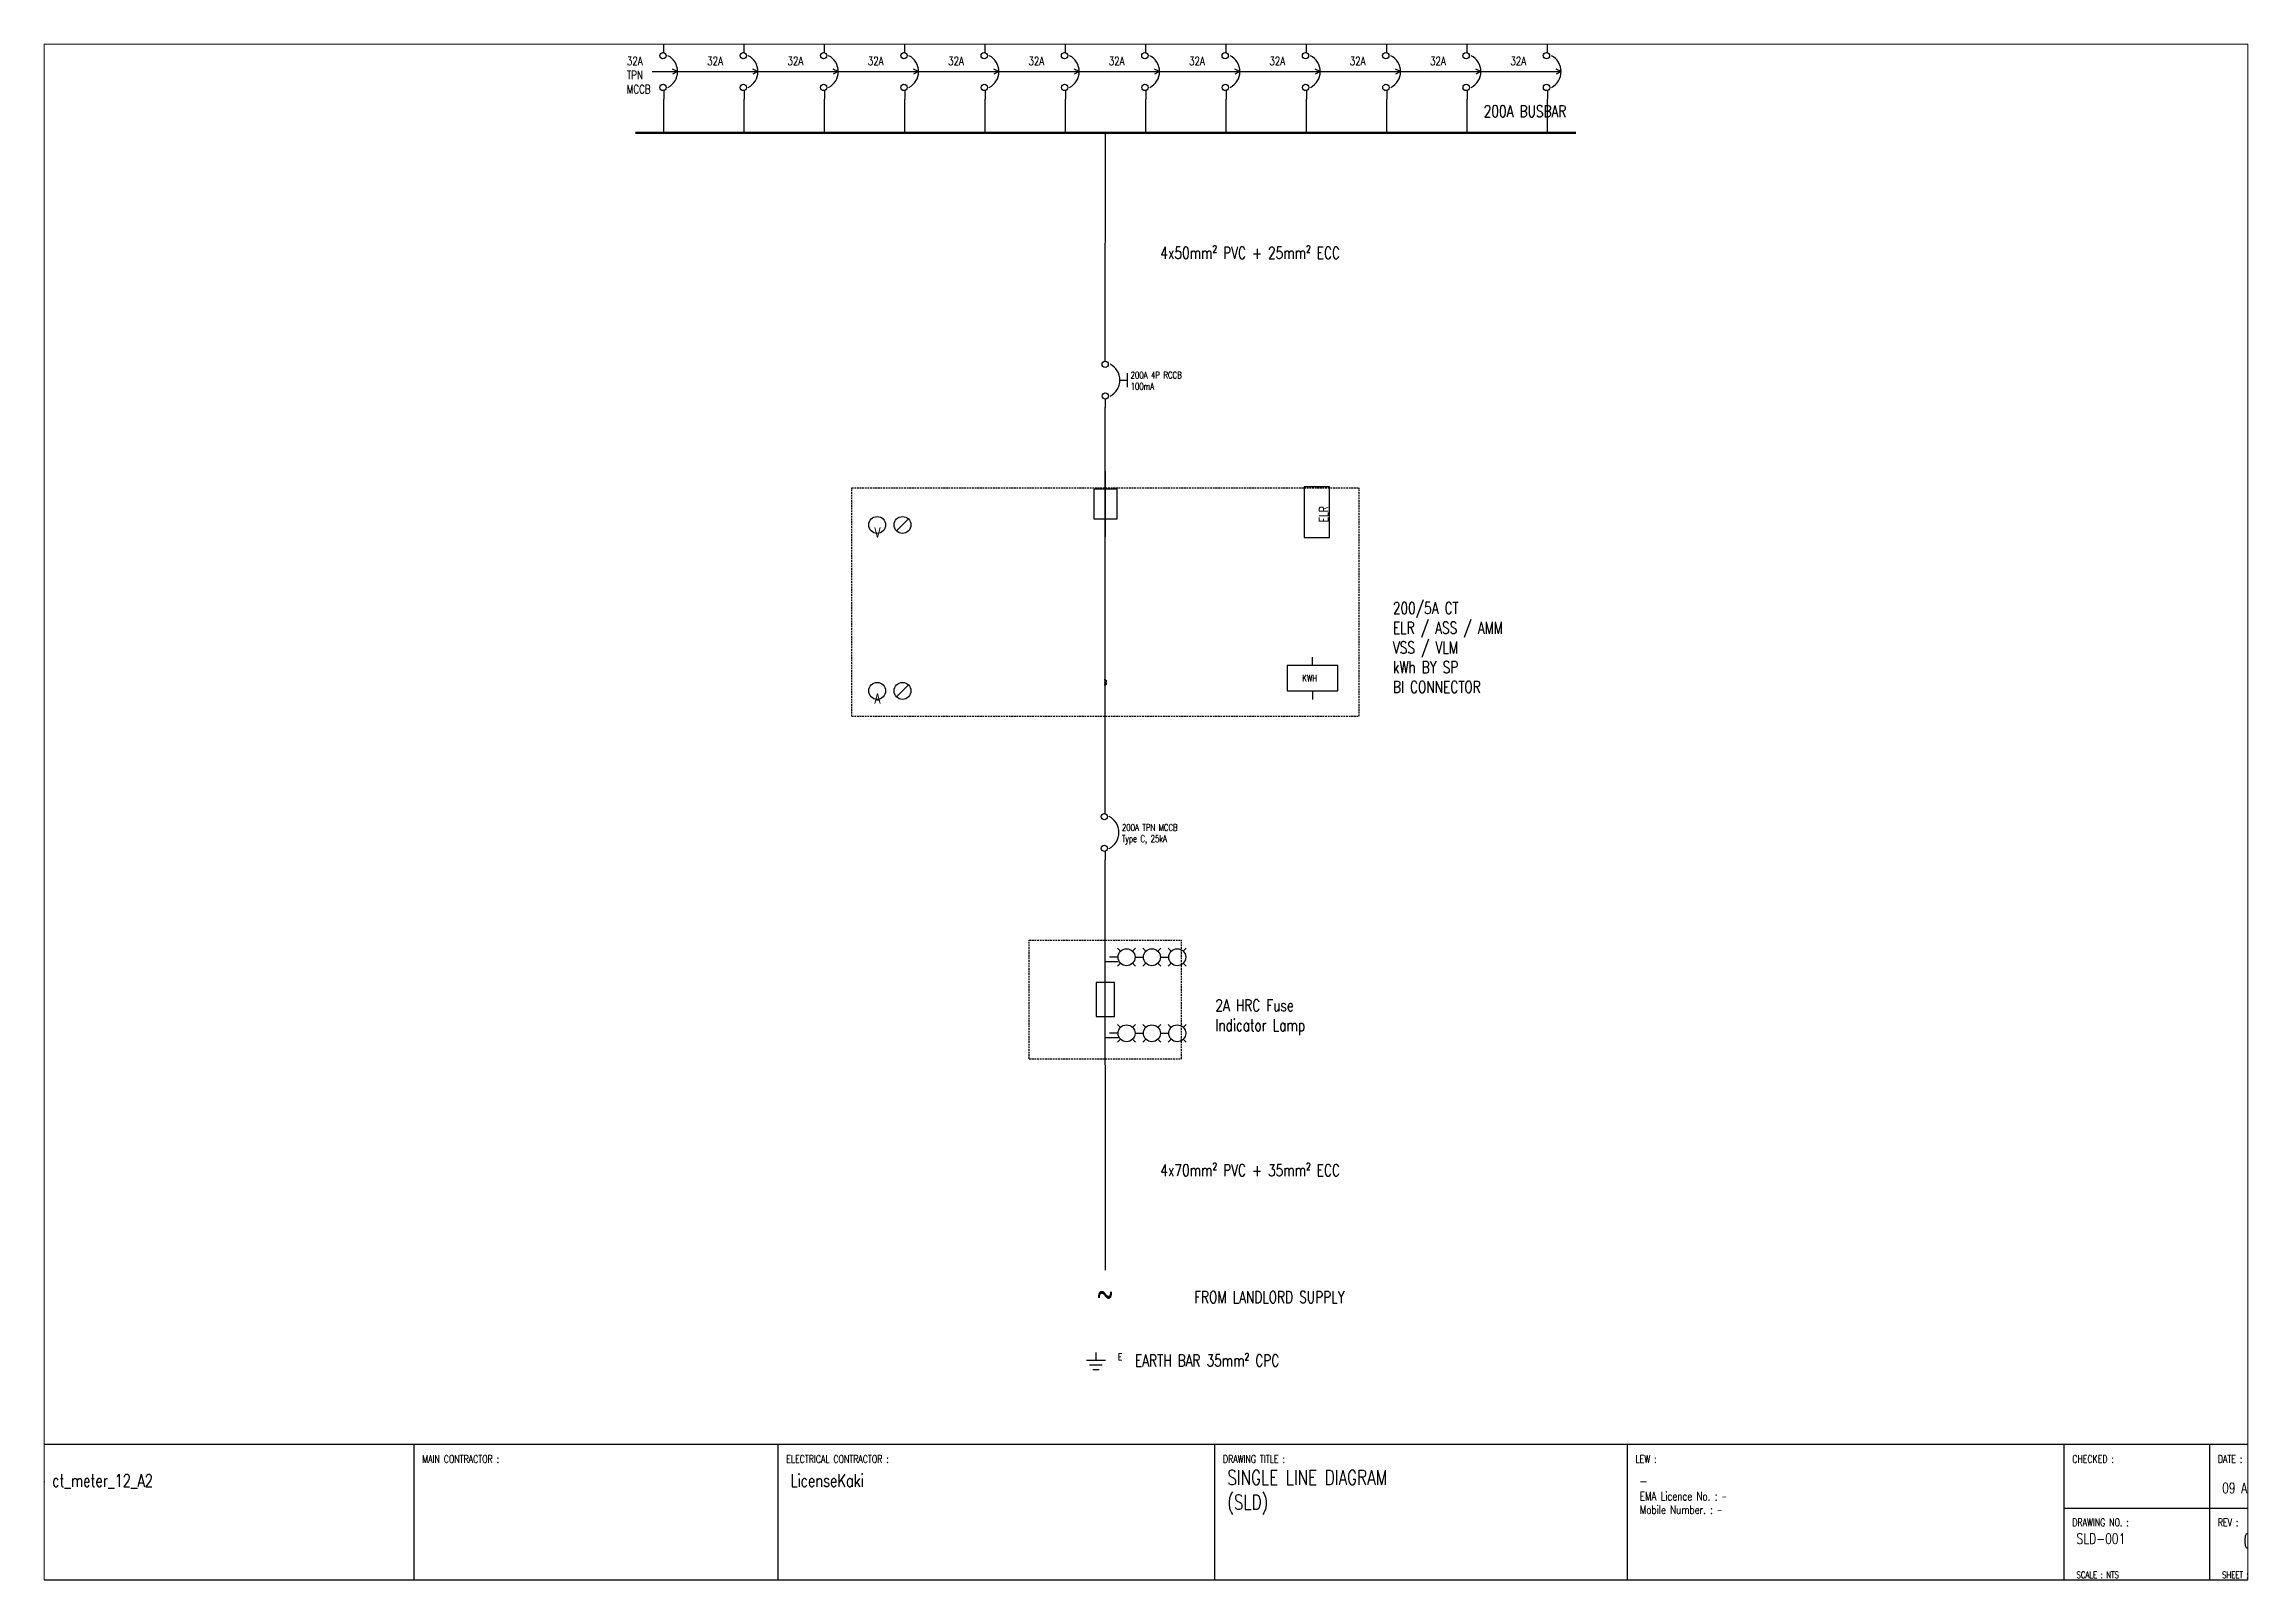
# Paper-space layout 'Layout1' of a CAD drawing. Header units: millimetres. Extents: x 10 to 584, y 10 to 410.
# The model-space entities are those that its viewports show. They can reach past a viewport. Long polylines and large blocks are cut down to what shows.
import ezdxf

# ---------------------------------------------------------------- set-up
doc = ezdxf.new("R2010")
doc.units = ezdxf.units.MM
doc.linetypes.add('DASHED', pattern=[0.75, 0.5, -0.25])
for name, color, linetype, lineweight in [('E-SLD-FRAME', 8, 'Continuous', 25), ('SLD', 2, 'Continuous', 25), ('SLD-LINE', 7, 'Continuous', 25), ('SLD-TXT', 7, 'Continuous', 25), ('TXT', 7, 'Continuous', 25)]:
    doc.layers.add(name, color=color, linetype=linetype, lineweight=lineweight)
doc.styles.add('SLD-TXT', font='romans.shx', dxfattribs={"width": 0.75})

msp = doc.modelspace()

# ---------------------------------------------------------------- linework, layer by layer
at = {"layer": 'E-SLD-FRAME'}
msp.add_lwpolyline([(10, 10), (584, 10), (584, 410), (10, 410)], close=True, dxfattribs=at)
at = {"layer": 'SLD'}
for p, q in [((181.21, 366.8), (187.21, 366.8)), ((187.21, 366.8), (186.01, 367.4)), ((187.21, 366.8), (186.01, 366.2)), ((187.21, 366.8), (206.21, 366.8)), ((206.21, 366.8), (205.01, 367.4)), ((206.21, 366.8), (205.01, 366.2)), ((206.21, 366.8), (225.21, 366.8)), ((225.21, 366.8), (224.01, 367.4)), ((225.21, 366.8), (224.01, 366.2)), ((225.21, 366.8), (244.21, 366.8)), ((244.21, 366.8), (243.01, 367.4)), ((244.21, 366.8), (243.01, 366.2)), ((244.21, 366.8), (263.21, 366.8)), ((263.21, 366.8), (262.01, 367.4)), ((263.21, 366.8), (262.01, 366.2)), ((263.21, 366.8), (282.21, 366.8)), ((282.21, 366.8), (281.01, 367.4)), ((282.21, 366.8), (281.01, 366.2)), ((282.21, 366.8), (301.21, 366.8)), ((301.21, 366.8), (300.01, 367.4)), ((301.21, 366.8), (300.01, 366.2)), ((301.21, 366.8), (320.21, 366.8)), ((320.21, 366.8), (319.01, 367.4)), ((320.21, 366.8), (319.01, 366.2)), ((320.21, 366.8), (339.21, 366.8)), ((339.21, 366.8), (338.01, 367.4)), ((339.21, 366.8), (338.01, 366.2)), ((339.21, 366.8), (358.21, 366.8)), ((358.21, 366.8), (357.01, 367.4)), ((358.21, 366.8), (357.01, 366.2)), ((358.21, 366.8), (377.21, 366.8)), ((377.21, 366.8), (376.01, 367.4)), ((377.21, 366.8), (376.01, 366.2)), ((377.21, 366.8), (396.21, 366.8)), ((396.21, 366.8), (395.01, 367.4)), ((396.21, 366.8), (395.01, 366.2)), ((291.82, 293.8), (293.63, 293.8)), ((293.63, 292.16), (293.63, 295.44)), ((288.4, 256.8), (288.4, 272.2)), ((241.81, 260.96), (238.99, 258.14)), ((241.81, 221.71), (238.99, 218.89)), ((291.99, 158.71), (291.28, 159.42)), ((294.81, 158.71), (295.52, 159.42)), ((297.99, 158.71), (297.28, 159.42)), ((300.81, 158.71), (301.52, 159.42)), ((303.99, 158.71), (303.28, 159.42)), ((306.81, 158.71), (307.52, 159.42)), ((291.99, 155.89), (291.28, 155.18)), ((294.81, 155.89), (295.52, 155.18)), ((297.99, 155.89), (297.28, 155.18)), ((300.81, 155.89), (301.52, 155.18)), ((303.99, 155.89), (303.28, 155.18)), ((306.81, 155.89), (307.52, 155.18)), ((291.99, 140.71), (291.28, 141.42)), ((294.81, 140.71), (295.52, 141.42)), ((297.99, 140.71), (297.28, 141.42)), ((300.81, 140.71), (301.52, 141.42)), ((303.99, 140.71), (303.28, 141.42)), ((306.81, 140.71), (307.52, 141.42)), ((291.99, 137.89), (291.28, 137.18)), ((294.81, 137.89), (295.52, 137.18)), ((297.99, 137.89), (297.28, 137.18)), ((300.81, 137.89), (301.52, 137.18)), ((303.99, 137.89), (303.28, 137.18)), ((306.81, 137.89), (307.52, 137.18)), ((286.15, 63.8), (286.15, 62)), ((283.9, 62), (288.4, 62)), ((284.65, 60.88), (287.65, 60.88)), ((285.4, 59.75), (286.9, 59.75))]:
    msp.add_line(p, q, dxfattribs=at)
for points in [[(291.15, 261), (291.15, 268), (285.65, 268), (285.65, 261)], [(341.4, 256.55), (341.4, 268.55), (335.4, 268.55), (335.4, 256.55)], [(331.4, 220.3), (343.4, 220.3), (343.4, 226.3), (331.4, 226.3)], [(286.25, 143.3), (290.55, 143.3), (290.55, 151.3), (286.25, 151.3)]]:
    msp.add_lwpolyline(points, close=True, dxfattribs=at)
for points in [[(288.1, 222.3), (288.22, 222.31), (288.33, 222.32), (288.43, 222.35), (288.52, 222.39), (288.6, 222.43), (288.65, 222.49), (288.69, 222.54), (288.7, 222.6), (288.69, 222.66), (288.65, 222.71), (288.6, 222.77), (288.52, 222.81), (288.43, 222.85), (288.33, 222.88), (288.22, 222.89), (288.1, 222.9)], [(288.1, 221.7), (288.22, 221.71), (288.33, 221.72), (288.43, 221.75), (288.52, 221.79), (288.6, 221.83), (288.65, 221.89), (288.69, 221.94), (288.7, 222), (288.69, 222.06), (288.65, 222.11), (288.6, 222.17), (288.52, 222.21), (288.43, 222.25), (288.33, 222.28), (288.22, 222.29), (288.1, 222.3)]]:
    msp.add_lwpolyline(points, dxfattribs=at)
for centre, radius in [((183.73, 370.56), 0.745), ((202.73, 370.56), 0.745), ((221.73, 370.56), 0.745), ((240.73, 370.56), 0.745), ((259.73, 370.56), 0.745), ((278.73, 370.56), 0.745), ((297.73, 370.56), 0.745), ((316.73, 370.56), 0.745), ((335.73, 370.56), 0.745), ((354.73, 370.56), 0.745), ((373.73, 370.56), 0.745), ((392.73, 370.56), 0.745), ((183.75, 363.04), 0.745), ((202.75, 363.04), 0.745), ((221.75, 363.04), 0.745), ((240.75, 363.04), 0.745), ((259.75, 363.04), 0.745), ((278.75, 363.04), 0.745), ((297.75, 363.04), 0.745), ((316.75, 363.04), 0.745), ((335.75, 363.04), 0.745), ((354.75, 363.04), 0.745), ((373.75, 363.04), 0.745), ((392.75, 363.04), 0.745), ((288.34, 297.56), 0.745), ((288.36, 290.04), 0.745), ((234.4, 259.55), 2), ((240.4, 259.55), 2), ((234.4, 220.3), 2), ((240.4, 220.3), 2), ((288.13, 190.56), 0.745), ((288.15, 183.04), 0.745), ((293.4, 157.3), 2), ((299.4, 157.3), 2), ((305.4, 157.3), 2), ((293.4, 139.3), 2), ((299.4, 139.3), 2), ((305.4, 139.3), 2)]:
    msp.add_circle(centre, radius, dxfattribs=at)
for centre in [(182.99, 366.8), (201.99, 366.8), (220.99, 366.8), (239.99, 366.8), (258.99, 366.8), (277.99, 366.8), (296.99, 366.8), (315.99, 366.8), (334.99, 366.8), (353.99, 366.8), (372.99, 366.8), (391.99, 366.8), (287.6, 293.8), (287.39, 186.8)]:
    msp.add_arc(centre, 4.22, -62.8753, 62.8885, dxfattribs=at)
at = {"layer": 'SLD-LINE'}
for p, q in [((183.95, 371.3), (183.95, 373.3)), ((202.95, 371.3), (202.95, 373.3)), ((221.95, 371.3), (221.95, 373.3)), ((240.95, 371.3), (240.95, 373.3)), ((259.95, 371.3), (259.95, 373.3)), ((278.95, 371.3), (278.95, 373.3)), ((297.95, 371.3), (297.95, 373.3)), ((316.95, 371.3), (316.95, 373.3)), ((335.95, 371.3), (335.95, 373.3)), ((354.95, 371.3), (354.95, 373.3)), ((373.95, 371.3), (373.95, 373.3)), ((392.95, 371.3), (392.95, 373.3)), ((183.95, 362.3), (183.95, 360.3)), ((183.95, 352.3), (183.95, 360.3)), ((202.95, 362.3), (202.95, 360.3)), ((202.95, 352.3), (202.95, 360.3)), ((221.95, 362.3), (221.95, 360.3)), ((221.95, 352.3), (221.95, 360.3)), ((240.95, 362.3), (240.95, 360.3)), ((240.95, 352.3), (240.95, 360.3)), ((259.95, 362.3), (259.95, 360.3)), ((259.95, 352.3), (259.95, 360.3)), ((278.95, 362.3), (278.95, 360.3)), ((278.95, 352.3), (278.95, 360.3)), ((297.95, 362.3), (297.95, 360.3)), ((297.95, 352.3), (297.95, 360.3)), ((316.95, 362.3), (316.95, 360.3)), ((316.95, 352.3), (316.95, 360.3)), ((335.95, 362.3), (335.95, 360.3)), ((335.95, 352.3), (335.95, 360.3)), ((354.95, 362.3), (354.95, 360.3)), ((354.95, 352.3), (354.95, 360.3)), ((373.95, 362.3), (373.95, 360.3)), ((373.95, 352.3), (373.95, 360.3)), ((392.95, 362.3), (392.95, 360.3)), ((392.95, 352.3), (392.95, 360.3)), ((288.35, 300.3), (288.45, 352.3)), ((288.35, 298.3), (288.35, 300.3)), ((288.35, 289.3), (288.35, 287.3)), ((288.35, 193.3), (288.35, 287.3)), ((337.4, 226.3), (337.4, 228.3)), ((337.4, 220.3), (337.4, 218.3)), ((288.35, 191.3), (288.35, 193.3)), ((288.35, 182.3), (288.35, 180.3)), ((288.4, 83.3), (288.35, 180.3)), ((291.4, 157.3), (289.4, 157.3)), ((295.4, 157.3), (297.4, 157.3)), ((301.4, 157.3), (303.4, 157.3)), ((288.4, 156.3), (291.4, 156.3)), ((288.4, 138.3), (291.4, 138.3)), ((291.4, 139.3), (289.4, 139.3)), ((295.4, 139.3), (297.4, 139.3)), ((301.4, 139.3), (303.4, 139.3))]:
    msp.add_line(p, q, dxfattribs=at)
at = {"layer": 'SLD-LINE', "lineweight": 50}
msp.add_line((177.2, 352.3), (399.7, 352.3), dxfattribs=at)
at = {"layer": 'SLD-LINE', "linetype": 'DASHED'}
for p, q in [((228.4, 268.3), (348.4, 268.3)), ((228.4, 214.3), (228.4, 268.3)), ((348.4, 214.3), (348.4, 268.3)), ((228.4, 214.3), (348.4, 214.3)), ((270.4, 161.3), (306.4, 161.3)), ((270.4, 133.3), (270.4, 161.3)), ((306.4, 133.3), (306.4, 161.3)), ((270.4, 133.3), (306.4, 133.3))]:
    msp.add_line(p, q, dxfattribs=at)
at = {"layer": 'TXT'}
for p, q in [((124.8, 42), (124.8, 10)), ((210.9, 42), (210.9, 10)), ((314.22, 42), (314.22, 10)), ((411.8, 42), (411.8, 10)), ((515.12, 42), (515.12, 10)), ((549.56, 42), (549.56, 10)), ((515.12, 27), (584, 27))]:
    msp.add_line(p, q, dxfattribs=at)
msp.add_lwpolyline([(10, 10), (584, 10), (584, 42), (10, 42)], close=True, dxfattribs=at)

# ---------------------------------------------------------------- texts
at = {"layer": 'SLD', "insert": (339, 260.15), "char_height": 2.1, "attachment_point": 1, "rotation": 90, "style": 'SLD-TXT'}
msp.add_mtext('ELR', dxfattribs=at)
at = {"layer": 'SLD', "char_height": 2.4, "attachment_point": 1, "style": 'SLD-TXT'}
for s, insert in [('V', (233.8, 258.95)), ('A', (233.8, 219.7))]:
    msp.add_mtext(s, dxfattribs=dict(at, insert=insert))
at = {"layer": 'SLD-TXT', "style": 'SLD-TXT'}
for s, insert, char_height, attachment_point in [('32A\\PTPN\\PMCCB', (175.2, 370.3), 2, 1), ('32A', (194.2, 370.3), 2, 1), ('32A', (213.2, 370.3), 2, 1), ('32A', (232.2, 370.3), 2, 1), ('32A', (251.2, 370.3), 2, 1), ('32A', (270.2, 370.3), 2, 1), ('32A', (289.2, 370.3), 2, 1), ('32A', (308.2, 370.3), 2, 1), ('32A', (327.2, 370.3), 2, 1), ('32A', (346.2, 370.3), 2, 1), ('32A', (365.2, 370.3), 2, 1), ('32A', (384.2, 370.3), 2, 1), ('200A BUSBAR', (377.9, 358.8), 2.8, 1), ('4x50mm² PVC + 25mm² ECC', (301.4, 325.3), 2.8, 1), ('200A 4P RCCB\\P100mA', (294.36, 295.8), 1.6, 1), ('200/5A CT\\PELR / ASS / AMM\\PVSS / VLM\\PkWh BY SP\\PBI CONNECTOR', (356.4, 241.3), 2.8, 1), ('KWH', (335, 223.3), 1.6, 4), ('200A TPN MCCB\\PType C, 25kA', (292.31, 188.8), 1.6, 1), ('2A HRC Fuse\\PIndicator Lamp', (314.4, 147.3), 2.8, 1), ('4x70mm² PVC + 35mm² ECC', (301.4, 108.3), 2.8, 1), ('FROM LANDLORD SUPPLY', (309.4, 78.3), 2.8, 1), ('~', (286.4, 80.3), 5, 1), ('E', (291.4, 63.55), 1.6, 1), ('EARTH BAR 35mm² CPC', (295.4, 63.3), 2.8, 1), ('MAIN CONTRACTOR :', (126.8, 39.5), 1.8, 1), ('ELECTRICAL CONTRACTOR :', (212.9, 39.5), 1.8, 1), ('DRAWING TITLE :', (316.22, 39.5), 1.8, 1), ('LEW :', (413.8, 39.5), 1.8, 1), ('CHECKED :', (517.12, 39.5), 1.8, 1), ('DATE :', (551.56, 39.5), 1.8, 1), ('Track B demo — ct_meter_12_A2', (13, 35), 3, 1), ('LicenseKaki', (213.9, 35), 3, 1), ('SINGLE LINE DIAGRAM\\P(SLD)', (317.22, 36), 3.5, 1), ('—', (414.8, 35), 3, 1), ('09 AUG 2026', (552.56, 33), 2.5, 1), ('EMA Licence No. : —', (414.8, 30.8), 2, 1), ('Mobile Number. : —', (414.8, 27.6), 2, 1), ('DRAWING NO. :', (517.12, 24.5), 1.8, 1), ('SLD-001', (518.12, 21), 2.5, 1), ('REV :', (551.56, 24.5), 1.8, 1), ('0', (557.56, 21), 3.5, 1), ('SCALE : NTS', (518.12, 12), 1.6, 1), ('SHEET : 1 OF 1', (552.56, 12), 1.6, 1)]:
    msp.add_mtext(s, dxfattribs=dict(at, insert=insert, char_height=char_height, attachment_point=attachment_point))

psp = doc.layouts.get("Layout1")

# ---------------------------------------------------------------- viewports
at = {"layer": 'VIEWPORTS'}
psp.add_viewport(center=(297, 210), size=(574, 400), view_center_point=(298, 191.65), view_height=363.3, dxfattribs=at)

doc.saveas('drawing.dxf')
